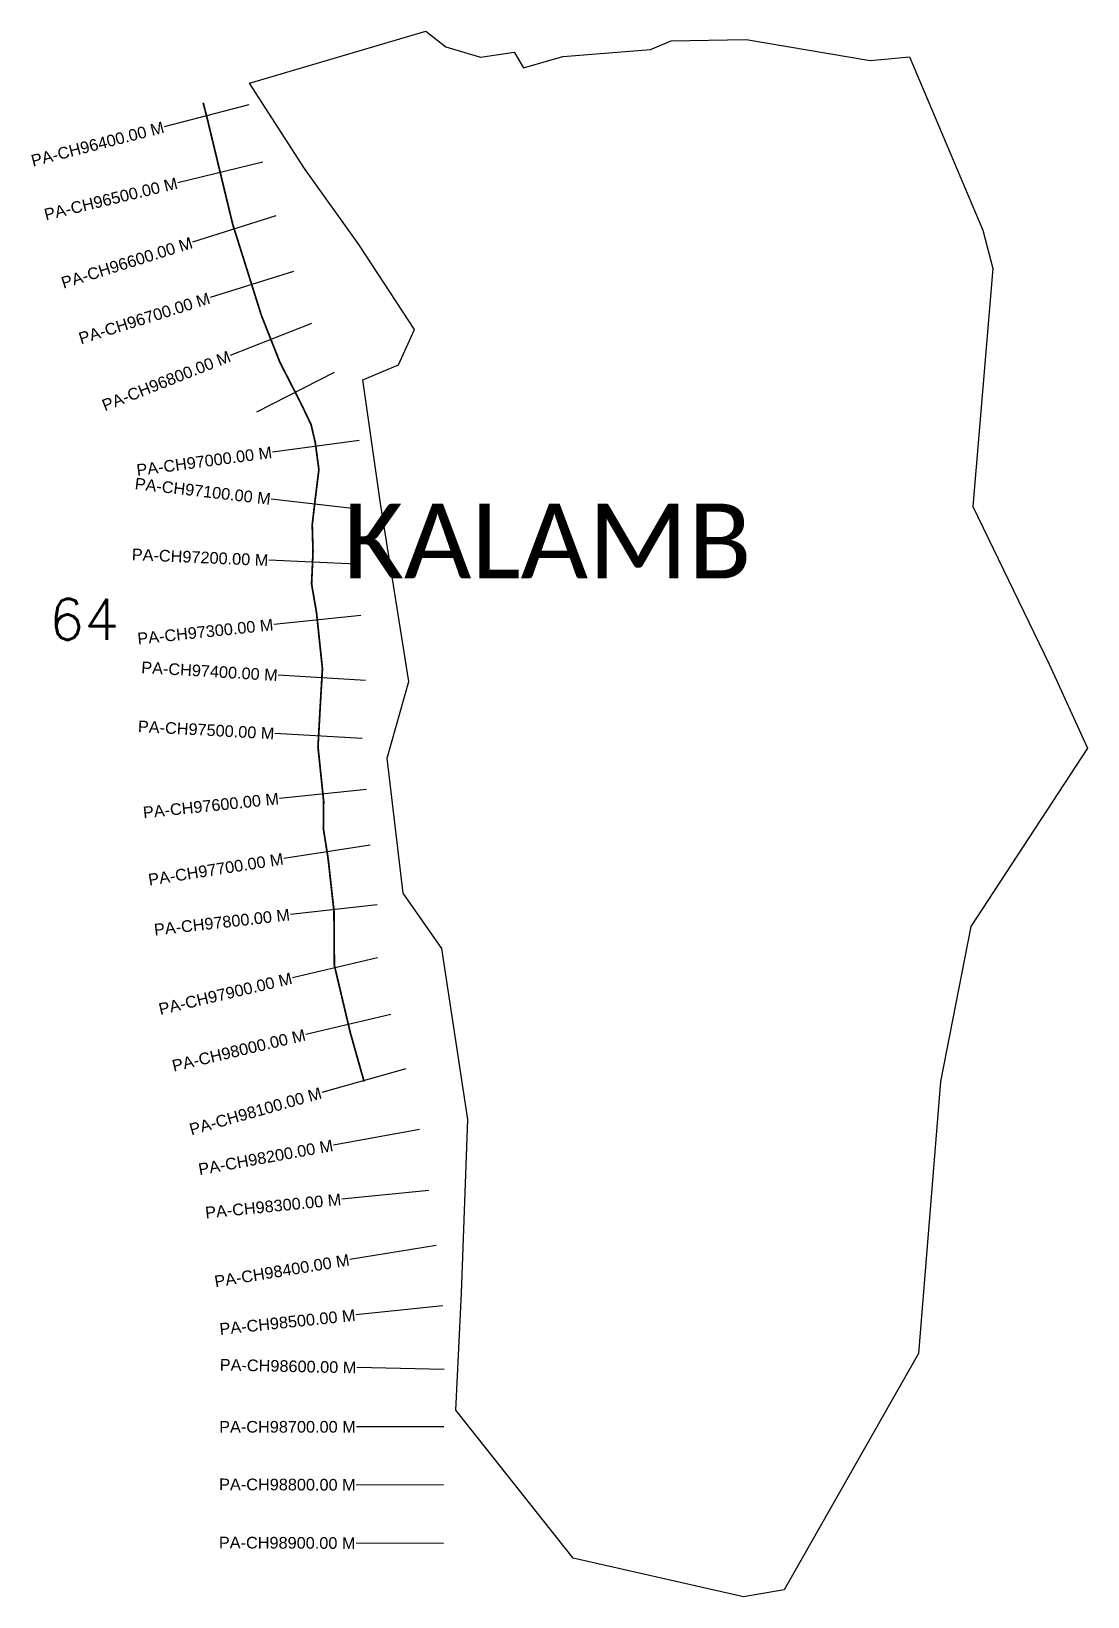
# Model space of a CAD drawing. Header units: metres. Extents: x 264311 to 266124, y 2146503 to 2149191.
import ezdxf
from ezdxf.enums import TextEntityAlignment as Align

# ---------------------------------------------------------------- set-up
doc = ezdxf.new("R2010")
doc.units = ezdxf.units.M
for name, color, linetype in [('CS', 134, 'Continuous'), ('CSMark', 6, 'Continuous'), ('NATURALLY PROTECTED', 3, 'Continuous'), ('village', 3, 'Continuous'), ('VILLAGE NAME', 250, 'Continuous')]:
    doc.layers.add(name, color=color, linetype=linetype)
doc.styles.add('DynamicDimensions', font='arial.ttf')
doc.styles.get("Standard").update_dxf_attribs({"font": 'simplex.shx'})

msp = doc.modelspace()

# ---------------------------------------------------------------- linework, layer by layer
at = {"color": 6, "flags": 128}
msp.add_lwpolyline([(265081.9, 2149146.7), (265139.4, 2149155.1)], dxfattribs=at)
at = {"layer": 'CS'}
for p, q in [((264684.3, 2149064.6), (264539, 2149027.1)), ((264708, 2148966.2), (264562.1, 2148931.1)), ((264730.6, 2148874.1), (264587.5, 2148829.1)), ((264760.6, 2148778.7), (264617.5, 2148733.7)), ((264791.8, 2148689.4), (264652.3, 2148634.3)), ((264830.7, 2148605.3), (264697.1, 2148537)), ((264873.4, 2148488.2), (264724.8, 2148468.4)), ((264871.6, 2148370.5), (264722.6, 2148387.7)), ((264868.4, 2148276.1), (264718.6, 2148282.6)), ((264876.3, 2148188), (264727.1, 2148172.4)), ((264884.4, 2148076.3), (264734.7, 2148085.1)), ((264878.8, 2147976.8), (264729, 2147984.9)), ((264885.9, 2147889.1), (264736.7, 2147873.6)), ((264892.5, 2147793.5), (264744.3, 2147770.3)), ((264904.6, 2147690.9), (264755.5, 2147674.2)), ((264905, 2147600), (264759, 2147565.5)), ((264928, 2147502.7), (264782, 2147468.1)), ((264953.8, 2147409.4), (264809.4, 2147368.6)), ((264977.1, 2147304.8), (264829.5, 2147278.2)), ((264992.9, 2147200.1), (264843.6, 2147185.3)), ((265005.8, 2147105.7), (264857.7, 2147081.5)), ((265017.3, 2147002), (264868.1, 2146986.5)), ((265019.6, 2146892.8), (264869.6, 2146896)), ((265018.7, 2146794.4), (264868.7, 2146794.4)), ((265018.6, 2146694.1), (264868.6, 2146694.7)), ((265018.2, 2146594.1), (264868.2, 2146594.7))]:
    msp.add_line(p, q, dxfattribs=at)
at = {"layer": 'NATURALLY PROTECTED', "const_width": 3, "flags": 128}
msp.add_lwpolyline([(264605.8, 2149068.3), (264611.8, 2149045), (264656.4, 2148859.9), (264705.8, 2148702.9), (264737.5, 2148622.7), (264772.5, 2148554.3), (264791, 2148515.8), (264798.2, 2148484.8), (264804.4, 2148438.4), (264797.3, 2148380.8), (264793, 2148343.5), (264794.3, 2148296.9), (264791.9, 2148241.9), (264800.4, 2148192.4), (264810.5, 2148096.4), (264806.3, 2148024.2), (264802.9, 2147961.9), (264812.6, 2147868.7), (264812.1, 2147821.8), (264820.3, 2147769.9), (264830.3, 2147680.1), (264831, 2147586.8), (264858.4, 2147471.1), (264882, 2147387.4)], dxfattribs=at)
at = {"layer": 'village', "color": 6}
for points in [[(266124.2, 2147960.1, 0), (265923.8, 2147653.8, 0), (265871.6, 2147387.3, 0), (265833.6, 2146920.2, 0), (265603, 2146514.5, 0), (265533.3, 2146502.6, 0), (265241.2, 2146568.8, 0), (265039.3, 2146823.2, 0), (265049.5, 2147023.8, 0), (265060.1, 2147322.3, 0), (265015.6, 2147615.9, 0), (264949.1, 2147710.7, 0), (264921.6, 2147942.9, 0), (264958.9, 2148074.3, 0), (264910.1, 2148379.9, 0), (264879.6, 2148592.3, 0), (264940.9, 2148618.4, 0), (264968.4, 2148678.8, 0), (264872.8, 2148824.8, 0), (264779.8, 2148955.6, 0), (264685.1, 2149101.9, 0), (264988.3, 2149191.1, 0), (265022.5, 2149164.7, 0), (265081.9, 2149146.7, 0)], [(265139.4, 2149155.1, 0), (265155.8, 2149128.4, 0), (265223, 2149147.9, 0), (265373.7, 2149160.1, 0), (265409.4, 2149174.9, 0), (265538.2, 2149176.8, 0), (265751, 2149140.8, 0), (265818.4, 2149147.5, 0), (265944.1, 2148849.5, 0), (265961.6, 2148784, 0), (265927.1, 2148374.8, 0), (266058.3, 2148104.2, 0), (266124.2, 2147960.1, 0)]]:
    msp.add_polyline3d(points, dxfattribs=at)

# ---------------------------------------------------------------- texts
at = {"insert": (264341.4, 2148216.2), "char_height": 70, "attachment_point": 1}
msp.add_mtext_dynamic_manual_height_columns('64', width=95.172, gutter_width=1, heights=[0], dxfattribs=at)
at = {"layer": 'CSMark', "style": 'DynamicDimensions'}
for s, rotation, p in [('PA-CH96400.00 M', 14.4725, (264538, 2149026.9)), ('PA-CH96500.00 M', 13.5425, (264561.2, 2148930.8)), ('PA-CH96600.00 M', 17.4593, (264586.6, 2148828.8)), ('PA-CH96700.00 M', 17.4593, (264616.6, 2148733.4)), ('PA-CH96800.00 M', 21.5798, (264651.4, 2148633.9)), ('PA-CH97000.00 M', 7.5979, (264723.8, 2148468.3)), ('PA-CH97100.00 M', 353.4154, (264721.6, 2148387.8)), ('PA-CH97200.00 M', 357.5091, (264717.6, 2148282.7)), ('PA-CH97300.00 M', 5.9818, (264726.1, 2148172.3)), ('PA-CH97400.00 M', 356.6488, (264733.7, 2148085.2)), ('PA-CH97500.00 M', 356.9165, (264728, 2147985)), ('PA-CH97600.00 M', 5.9301, (264735.7, 2147873.5)), ('PA-CH97700.00 M', 8.9215, (264743.3, 2147770.1)), ('PA-CH97800.00 M', 6.392, (264754.5, 2147674.1)), ('PA-CH97900.00 M', 13.3007, (264758, 2147565.2)), ('PA-CH98000.00 M', 13.3007, (264781, 2147467.9)), ('PA-CH98100.00 M', 15.7803, (264808.4, 2147368.3)), ('PA-CH98200.00 M', 10.2467, (264828.5, 2147278)), ('PA-CH98300.00 M', 5.662, (264842.6, 2147185.2)), ('PA-CH98400.00 M', 9.2679, (264856.7, 2147081.4)), ('PA-CH98500.00 M', 5.9119, (264867.1, 2146986.4)), ('PA-CH98600.00 M', 358.7693, (264868.7, 2146896.1)), ('PA-CH98700.00 M', 359.9989, (264867.7, 2146794.4)), ('PA-CH98800.00 M', 359.7704, (264867.6, 2146694.7)), ('PA-CH98900.00 M', 359.7704, (264867.2, 2146594.7))]:
    msp.add_text(s, height=20, rotation=rotation, dxfattribs=at).set_placement(p, align=Align.MIDDLE_RIGHT)
at = {"layer": 'VILLAGE NAME', "insert": (264846.1, 2148380), "char_height": 128.647, "attachment_point": 1}
msp.add_mtext_dynamic_manual_height_columns('{\\fCalibri|b0|i0|c0|p34;KALAMB}', width=1149.767, gutter_width=643.2, heights=[0], dxfattribs=at)

doc.saveas('drawing.dxf')
